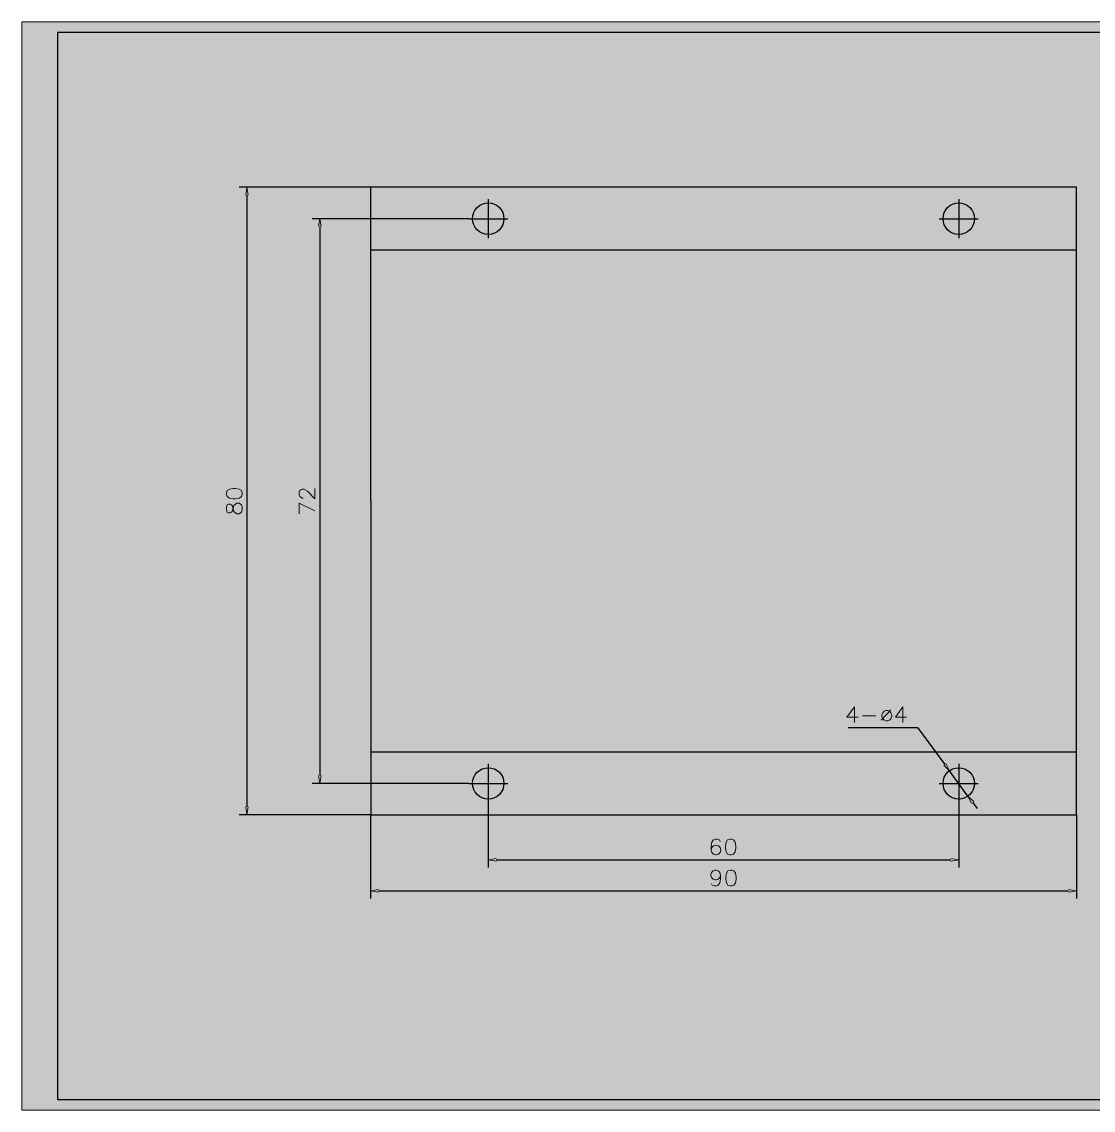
# Model space of a CAD drawing. Header units: inches. Extents: x 0 to 422, y 0 to 136.
# Drawn here: x 0 to 133.7, y 0 to 135.8 of the extents above; entities that cross this region are included whole.
import ezdxf

# ---------------------------------------------------------------- set-up
doc = ezdxf.new("R2010")
doc.units = ezdxf.units.IN
doc.header["$MEASUREMENT"] = 0
doc.layers.add('图层 1', color=7, linetype='Continuous')

# ---------------------------------------------------------------- blocks, each defined once
blk = doc.blocks.new('block 2')
at = {"layer": '图层 1', "lineweight": 0}
for points in [[(0, 0), (422.27, 0), (422.27, 135.82), (0, 135.82), (0, 0)], [(27.95, 114.19), (28.11, 115.17), (28.28, 114.19)], [(37.05, 110.27), (37.21, 111.25), (37.37, 110.27)], [(115.35, 43.25), (115.8, 42.36), (115.09, 43.05)], [(37.05, 41.76), (37.21, 40.78), (37.37, 41.76)], [(118.83, 38.51), (118.11, 39.21), (118.56, 38.32)], [(27.95, 37.85), (28.11, 36.87), (28.28, 37.85)], [(59.21, 31.41), (58.23, 31.25), (59.21, 31.08)], [(115.98, 31.41), (116.96, 31.25), (115.98, 31.08)], [(44.53, 27.54), (43.55, 27.38), (44.53, 27.22)], [(130.66, 27.54), (131.64, 27.38), (130.66, 27.22)]]:
    blk.add_lwpolyline(points, dxfattribs=at)
at = {"layer": '图层 1', "color": 3, "lineweight": 25, "true_color": 0x00ff00}
for points in [[(4.46, 1.33), (417.82, 1.33), (417.82, 134.49), (4.46, 134.49), (4.46, 1.33)], [(58.23, 113.7), (58.23, 108.81)], [(116.96, 113.7), (116.96, 108.81)], [(55.79, 111.25), (60.68, 111.25)], [(114.51, 111.25), (119.4, 111.25)], [(58.23, 43.23), (58.23, 38.34)], [(116.96, 43.23), (116.96, 38.34)], [(55.79, 40.78), (60.68, 40.78)], [(114.51, 40.78), (119.4, 40.78)]]:
    blk.add_lwpolyline(points, dxfattribs=at)
at = {"layer": '图层 1', "color": 18, "lineweight": 25, "true_color": 0x000000}
for points in [[(43.55, 115.17), (27.13, 115.17)], [(28.11, 114.19), (28.11, 37.85)], [(131.64, 36.87), (131.64, 115.17), (43.55, 115.17), (43.56, 36.87)], [(55.79, 111.25), (36.23, 111.25)], [(37.21, 110.27), (37.21, 41.76)], [(131.64, 107.34), (43.55, 107.34)], [(103.14, 47.77), (111.82, 47.77), (115.22, 43.15)], [(131.64, 44.7), (43.56, 44.7)], [(118.11, 39.21), (115.8, 42.36)], [(55.79, 40.78), (36.23, 40.78)], [(58.23, 38.34), (58.23, 30.27)], [(116.96, 38.34), (116.96, 30.27)], [(118.69, 38.42), (119.27, 37.63)], [(43.56, 36.87), (27.13, 36.87)], [(43.55, 36.87), (131.64, 36.87)], [(43.55, 36.87), (43.55, 26.4)], [(131.64, 36.87), (131.64, 26.4)], [(59.21, 31.25), (115.98, 31.25)], [(44.53, 27.38), (130.66, 27.38)]]:
    blk.add_lwpolyline(points, dxfattribs=at)
at = {"layer": '图层 1', "color": 18, "lineweight": 9, "true_color": 0x000000}
for points in [[(27.5, 77.04), (27.41, 77.32), (27.13, 77.51), (26.66, 77.6), (26.38, 77.6), (25.92, 77.51), (25.64, 77.32), (25.54, 77.04), (25.54, 76.85), (25.64, 76.58), (25.92, 76.39), (26.38, 76.3), (26.66, 76.3), (27.13, 76.39), (27.41, 76.58), (27.5, 76.85), (27.5, 77.04)], [(35.11, 76.39), (35.01, 76.39), (34.83, 76.48), (34.73, 76.58), (34.64, 76.76), (34.64, 77.13), (34.73, 77.32), (34.83, 77.41), (35.01, 77.51), (35.2, 77.51), (35.39, 77.41), (35.67, 77.23), (36.6, 76.3), (36.6, 77.6)], [(27.5, 74.9), (27.5, 75.27), (27.41, 75.55), (27.32, 75.64), (27.13, 75.74), (26.85, 75.74), (26.66, 75.64), (26.48, 75.46), (26.38, 75.18), (26.29, 74.81), (26.2, 74.62), (26.01, 74.53), (25.82, 74.53), (25.64, 74.62), (25.54, 74.9), (25.54, 75.27), (25.64, 75.55), (25.82, 75.64), (26.01, 75.64), (26.2, 75.55), (26.29, 75.37), (26.38, 74.99), (26.48, 74.71), (26.66, 74.53), (26.85, 74.43), (27.13, 74.43), (27.32, 74.53), (27.41, 74.62), (27.5, 74.9)], [(36.6, 74.81), (34.64, 75.74), (34.64, 74.43)], [(103.93, 48.38), (103.93, 50.34), (103, 49.04), (104.4, 49.04)], [(109.98, 48.38), (109.98, 50.34), (109.05, 49.04), (110.45, 49.04)], [(107.84, 49.87), (108.12, 49.87), (108.31, 49.78), (108.49, 49.59), (108.59, 49.32), (108.59, 49.13), (108.49, 48.85), (108.31, 48.66), (108.12, 48.57), (107.84, 48.57), (107.65, 48.66), (107.47, 48.85), (107.37, 49.13), (107.37, 49.32), (107.47, 49.59), (107.65, 49.78), (107.84, 49.87)], [(87.17, 33.54), (87.08, 33.72), (86.8, 33.82), (86.62, 33.82), (86.34, 33.72), (86.15, 33.44), (86.06, 32.98), (86.06, 32.51), (86.15, 32.14), (86.34, 31.95), (86.62, 31.86), (86.71, 31.86), (86.99, 31.95), (87.17, 32.14), (87.27, 32.42), (87.27, 32.51), (87.17, 32.79), (86.99, 32.98), (86.71, 33.07), (86.62, 33.07), (86.34, 32.98), (86.15, 32.79), (86.06, 32.51)], [(88.57, 31.86), (88.85, 31.95), (89.04, 32.23), (89.13, 32.7), (89.13, 32.98), (89.04, 33.44), (88.85, 33.72), (88.57, 33.82), (88.38, 33.82), (88.1, 33.72), (87.92, 33.44), (87.83, 32.98), (87.83, 32.7), (87.92, 32.23), (88.1, 31.95), (88.38, 31.86), (88.57, 31.86)], [(86.1, 28.27), (86.2, 28.09), (86.48, 27.99), (86.66, 27.99), (86.94, 28.09), (87.13, 28.37), (87.22, 28.83), (87.22, 29.3), (87.13, 29.67), (86.94, 29.86), (86.66, 29.95), (86.57, 29.95), (86.29, 29.86), (86.1, 29.67), (86.01, 29.39), (86.01, 29.3), (86.1, 29.02), (86.29, 28.83), (86.57, 28.74), (86.66, 28.74), (86.94, 28.83), (87.13, 29.02), (87.22, 29.3)], [(88.62, 27.99), (88.9, 28.09), (89.08, 28.37), (89.18, 28.83), (89.18, 29.11), (89.08, 29.58), (88.9, 29.86), (88.62, 29.95), (88.43, 29.95), (88.15, 29.86), (87.97, 29.58), (87.87, 29.11), (87.87, 28.83), (87.97, 28.37), (88.15, 28.09), (88.43, 27.99), (88.62, 27.99)]]:
    blk.add_lwpolyline(points, dxfattribs=at)
at = {"layer": '图层 1', "color": 18, "lineweight": 25, "true_color": 0x000000}
for points in [[(56.27, 111.25), (56.27, 110.17), (57.15, 109.29), (58.23, 109.29), (59.31, 109.29), (60.19, 110.17), (60.19, 111.25), (60.19, 112.33), (59.31, 113.21), (58.23, 113.21), (57.15, 113.21), (56.27, 112.33), (56.27, 111.25)], [(115, 111.25), (115, 110.17), (115.87, 109.29), (116.96, 109.29), (118.04, 109.29), (118.91, 110.17), (118.91, 111.25), (118.91, 112.33), (118.04, 113.21), (116.96, 113.21), (115.87, 113.21), (115, 112.33), (115, 111.25)], [(56.27, 40.78), (56.27, 39.7), (57.15, 38.83), (58.23, 38.83), (59.31, 38.83), (60.19, 39.7), (60.19, 40.78), (60.19, 41.86), (59.31, 42.74), (58.23, 42.74), (57.15, 42.74), (56.27, 41.86), (56.27, 40.78)], [(115, 40.78), (115, 39.7), (115.87, 38.83), (116.96, 38.83), (118.04, 38.83), (118.91, 39.7), (118.91, 40.78), (118.91, 41.86), (118.04, 42.74), (116.96, 42.74), (115.87, 42.74), (115, 41.86), (115, 40.78)]]:
    blk.add_open_spline(points, degree=3, knots=[0, 0, 0, 0, 1, 1, 1, 2, 2, 2, 3, 3, 3, 4, 4, 4, 4], dxfattribs=at)
at = {"layer": '图层 1', "color": 18, "lineweight": 9, "true_color": 0x000000}
for points in [[(104.95, 49.22), (104.95, 49.22), (106.63, 49.22), (106.63, 49.22), (106.63, 49.22), (104.95, 49.22), (104.95, 49.22)], [(108.49, 49.97), (108.49, 49.97), (107.28, 48.66), (107.28, 48.66), (107.28, 48.66), (108.49, 49.97), (108.49, 49.97)]]:
    blk.add_open_spline(points, degree=3, knots=[0, 0, 0, 0, 1, 1, 1, 2, 2, 2, 2], dxfattribs=at)

msp = doc.modelspace()

# ---------------------------------------------------------------- hatches: boundary and pattern name
at = {"layer": '图层 1', "true_color": 0xffffff}
h = msp.add_hatch(color=7, dxfattribs=at)
h.dxf.hatch_style = 2
h.paths.add_polyline_path([(0, 0), (422.27, 0), (422.27, 135.82), (0, 135.82)])

# ---------------------------------------------------------------- linework, layer by layer
at = {"layer": '图层 1', "lineweight": 0}
msp.add_lwpolyline([(0, 0), (422.27, 0), (422.27, 135.82), (0, 135.82)], dxfattribs=at)

# ---------------------------------------------------------------- block references
at = {"layer": '图层 1'}
msp.add_blockref('block 2', (0, 0), dxfattribs=at)

doc.saveas('drawing.dxf')
